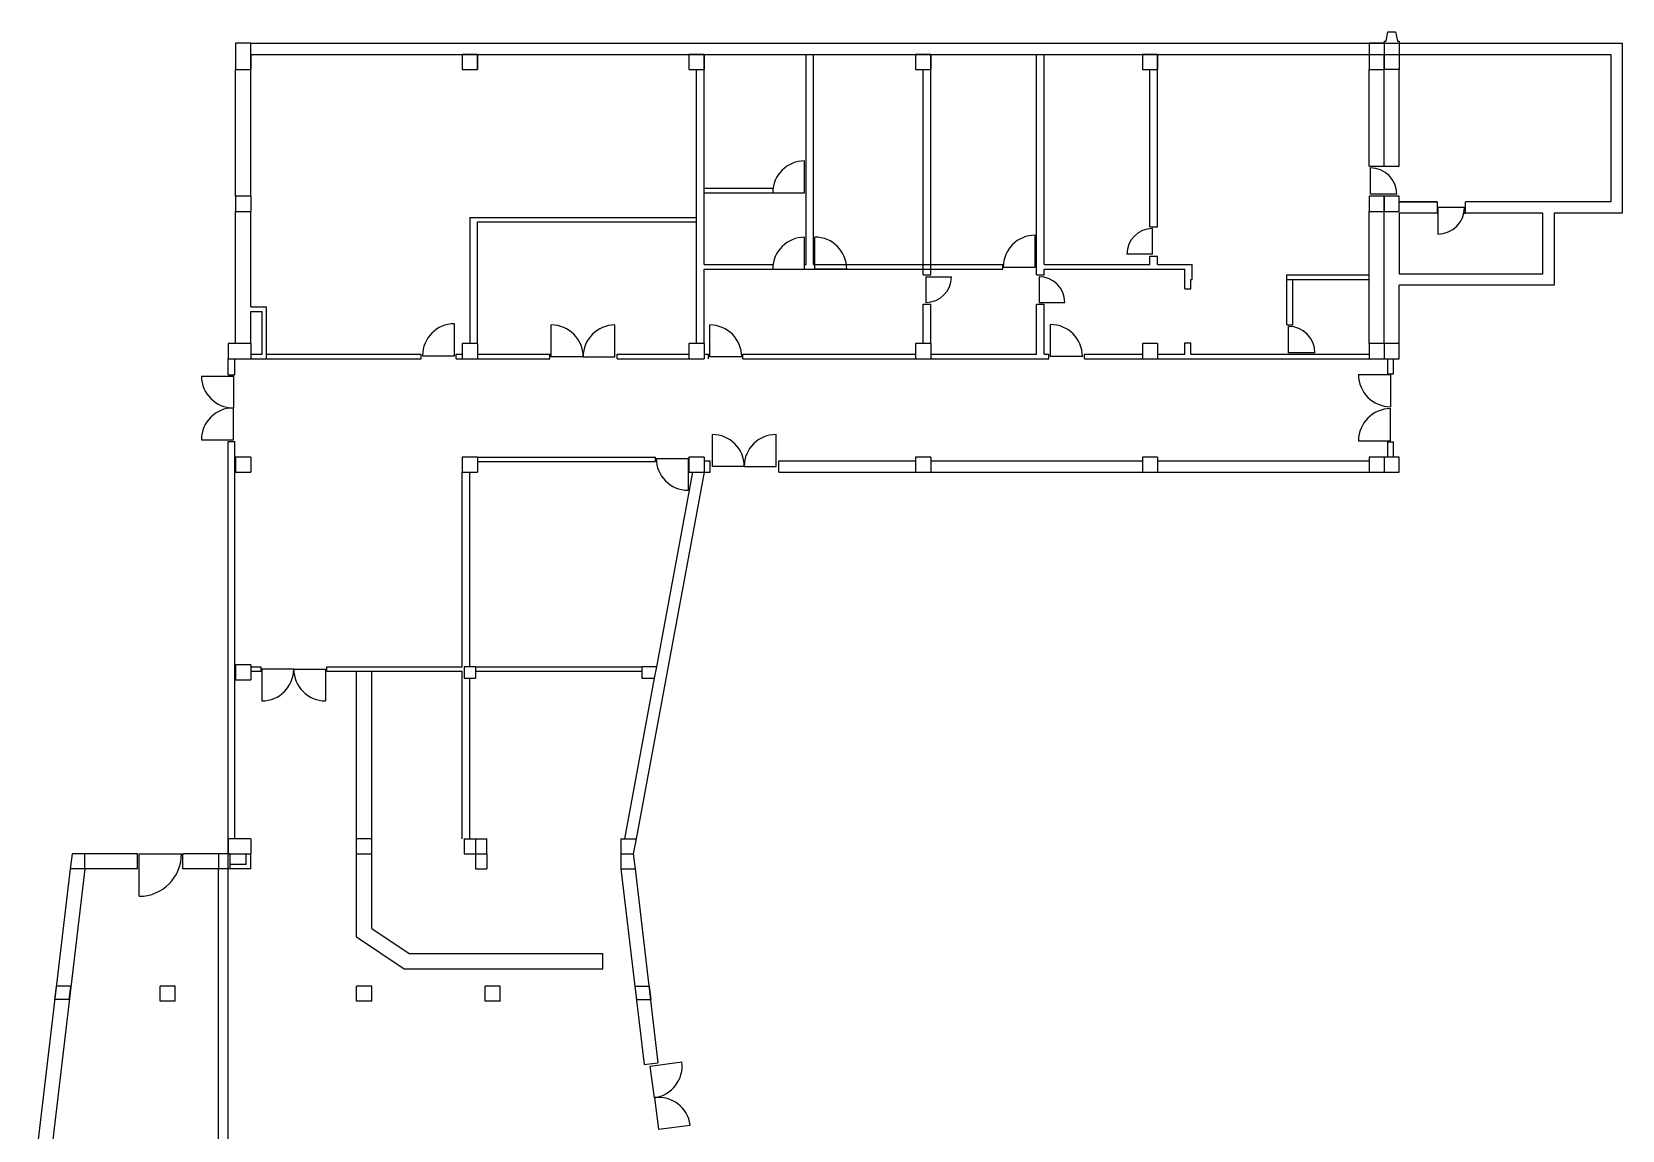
# Model space of a CAD drawing. Header units: millimetres. Extents: x 88 to 97873, y 32 to 55088.
# Drawn here: x 2134 to 44227, y 26027 to 55088 of the extents above; entities that cross this region are included whole.
import ezdxf

# ---------------------------------------------------------------- set-up
doc = ezdxf.new("R2010")
doc.units = ezdxf.units.MM
doc.header["$LTSCALE"] = 0.3
doc.layers.add('Ligação exterior', color=171, linetype='Continuous')
doc.layers.add('Planta', color=7, linetype='Continuous')

# ---------------------------------------------------------------- blocks, each defined once
blk = doc.blocks.new('piso 0')
at = {"layer": 'Planta', "color": 7, "linetype": 'Continuous'}
for p, q in [((7927, 54788), (7527, 54788)), ((7527, 54788), (7527, 54088)), ((7927, 54088), (7927, 54788)), ((7927, 54788), (37527, 54788)), ((37927, 54788), (37527, 54788)), ((37527, 54788), (37527, 54088)), ((37527, 54788), (38327, 54788)), ((37927, 54838), (37977, 54838)), ((37927, 54838), (37927, 54088)), ((37977, 54838), (38027, 55088)), ((38027, 55088), (38227, 55088)), ((38227, 55088), (38277, 54838)), ((38277, 54838), (38327, 54838)), ((38327, 54838), (38327, 54088)), ((38327, 54788), (43927, 54788)), ((43927, 54788), (44227, 54788)), ((44227, 54788), (44227, 50288)), ((7927, 54488), (7927, 54088)), ((7927, 54488), (37527, 54488)), ((13927, 54488), (13527, 54488)), ((13527, 54488), (13527, 54088)), ((13927, 54488), (13927, 54088)), ((13927, 54088), (13927, 54488)), ((19927, 54488), (19527, 54488)), ((19527, 54488), (19527, 54088)), ((19927, 54488), (19927, 54088)), ((19927, 54088), (19927, 54488)), ((22627, 48928), (22627, 54488)), ((22827, 48928), (22827, 54488)), ((25927, 54488), (25527, 54488)), ((25527, 54488), (25527, 54088)), ((25927, 54488), (25927, 54088)), ((25927, 54088), (25927, 54488)), ((28727, 48658), (28727, 54488)), ((28927, 48928), (28927, 54488)), ((31927, 54488), (31527, 54488)), ((31527, 54488), (31527, 54088)), ((31927, 54488), (31927, 54088)), ((31927, 54088), (31927, 54488)), ((37527, 54488), (43927, 54488)), ((37927, 54088), (37927, 54488)), ((43927, 54488), (43927, 50588)), ((7527, 54088), (7927, 54088)), ((7527, 50738), (7527, 54088)), ((7927, 50738), (7927, 54088)), ((13527, 54088), (13927, 54088)), ((19527, 54088), (19927, 54088)), ((19727, 47880), (19727, 54088)), ((19927, 48928), (19927, 54088)), ((25527, 54088), (25927, 54088)), ((25727, 48658), (25727, 54088)), ((25927, 48658), (25927, 54088)), ((31527, 54088), (31927, 54088)), ((31727, 49929), (31727, 54088)), ((31927, 49929), (31927, 54088)), ((37527, 54088), (37927, 54088)), ((37527, 51532), (37527, 54088)), ((37927, 51532), (37927, 54088)), ((38327, 54088), (37927, 54088)), ((38327, 51532), (38327, 54088)), ((22588, 50831), (22588, 51673)), ((37527, 51532), (38327, 51532)), ((37561, 50788), (37561, 51489)), ((19927, 50948), (21745, 50948)), ((21745, 50948), (21745, 50828)), ((7927, 50738), (7527, 50738)), ((7527, 50738), (7527, 50338)), ((7927, 50738), (7927, 50338)), ((19927, 50828), (21745, 50831)), ((19927, 48928), (19927, 50828)), ((21745, 50831), (22588, 50831)), ((37927, 50738), (37527, 50738)), ((37527, 50738), (37527, 50338)), ((38262, 50788), (37561, 50788)), ((38327, 50738), (37927, 50738)), ((37927, 50738), (37927, 50338)), ((37927, 50338), (37927, 50738)), ((38327, 50338), (38327, 50738)), ((39327, 50588), (38327, 50588)), ((38327, 50588), (39327, 50588)), ((39327, 50588), (39327, 50288)), ((43927, 50588), (40077, 50588)), ((40077, 50288), (40077, 50588)), ((7527, 46838), (7527, 50338)), ((7527, 50338), (7927, 50338)), ((7927, 47808), (7927, 50338)), ((13727, 50178), (13727, 46838)), ((13727, 50178), (19727, 50178)), ((37527, 50338), (37927, 50338)), ((37527, 46838), (37527, 50338)), ((37927, 46838), (37927, 50338)), ((37927, 50338), (38327, 50338)), ((39351, 50288), (38327, 50288)), ((38327, 50288), (38327, 48688)), ((39327, 50288), (39351, 50288)), ((40052, 50438), (39351, 50438)), ((39351, 50438), (39351, 49736)), ((42127, 50288), (40036, 50288)), ((40036, 50288), (40077, 50288)), ((42127, 48688), (42127, 50288)), ((44227, 50288), (42427, 50288)), ((42427, 50288), (42427, 48388)), ((13927, 50058), (19727, 50058)), ((13927, 48808), (13927, 50058)), ((28688, 48864), (28688, 49707)), ((31727, 49929), (31927, 49929)), ((31795, 49203), (31795, 49881)), ((22588, 48811), (22588, 49653)), ((22860, 48812), (22860, 49655)), ((19927, 48928), (21745, 48928)), ((21745, 48928), (21745, 48808)), ((22588, 48928), (22627, 48928)), ((22827, 48928), (27837, 48928)), ((27837, 48808), (27837, 48928)), ((27845, 48864), (28688, 48864)), ((28927, 48928), (31727, 48928)), ((31795, 49203), (31116, 49203)), ((31727, 48928), (31727, 49150)), ((31727, 49150), (31927, 49150)), ((31927, 48928), (31927, 49150)), ((31927, 48928), (32847, 48928)), ((32847, 48538), (32847, 48928)), ((13927, 47880), (13927, 48808)), ((19927, 48808), (27837, 48808)), ((19927, 47880), (19927, 48808)), ((21745, 48811), (22588, 48811)), ((23702, 48812), (22860, 48812)), ((25727, 48658), (25927, 48658)), ((25795, 48605), (25795, 47927)), ((25795, 48605), (26474, 48605)), ((28727, 48658), (28927, 48658)), ((28795, 48605), (28795, 47927)), ((28927, 48658), (28927, 48808)), ((28927, 48808), (32647, 48808)), ((32647, 48288), (32647, 48808)), ((32807, 48538), (32847, 48538)), ((32807, 48288), (32807, 48538)), ((35347, 47337), (35347, 48658)), ((35347, 48658), (37527, 48658)), ((35347, 48538), (37527, 48538)), ((35507, 47337), (35507, 48538)), ((38327, 48688), (42127, 48688)), ((32647, 48288), (32807, 48288)), ((38327, 46838), (38327, 48388)), ((42427, 48388), (38327, 48388)), ((7927, 47808), (8347, 47808)), ((7927, 46838), (7927, 47688)), ((7927, 47688), (8227, 47688)), ((8227, 46558), (8227, 47688)), ((8347, 46438), (8347, 47808)), ((13927, 46838), (13927, 47880)), ((19727, 46838), (19727, 47880)), ((19927, 46838), (19927, 47880)), ((25727, 46838), (25727, 47880)), ((25727, 47880), (25927, 47880)), ((25927, 46838), (25927, 47880)), ((28727, 46558), (28727, 47880)), ((28727, 47880), (28927, 47880)), ((28795, 47927), (29474, 47927)), ((28927, 46558), (28927, 47880)), ((13319, 46519), (13319, 47362)), ((15884, 46488), (15884, 47331)), ((17569, 46488), (17569, 47331)), ((20079, 46488), (20079, 47331)), ((29097, 46500), (29097, 47343)), ((35347, 47337), (35507, 47337)), ((35393, 46592), (35393, 47294)), ((7927, 46838), (7327, 46838)), ((7327, 46838), (7327, 46438)), ((7927, 46838), (7927, 46438)), ((13927, 46838), (13527, 46838)), ((13527, 46838), (13527, 46438)), ((13927, 46838), (13927, 46438)), ((19927, 46838), (19527, 46838)), ((19527, 46838), (19527, 46438)), ((19927, 46838), (19927, 46438)), ((25927, 46838), (25527, 46838)), ((25527, 46838), (25527, 46438)), ((25927, 46838), (25927, 46438)), ((31927, 46838), (31527, 46838)), ((31527, 46838), (31527, 46438)), ((31927, 46838), (31927, 46438)), ((32647, 46558), (32647, 46858)), ((32647, 46858), (32807, 46858)), ((32807, 46558), (32807, 46858)), ((37527, 46838), (37527, 46438)), ((37927, 46838), (37527, 46838)), ((37927, 46838), (37927, 46438)), ((38327, 46838), (37927, 46838)), ((38327, 46438), (38327, 46838)), ((7327, 46438), (7927, 46438)), ((7327, 46008), (7327, 46438)), ((7507, 46008), (7507, 46438)), ((7927, 46558), (8227, 46558)), ((7927, 46438), (8347, 46438)), ((8347, 46558), (12435, 46558)), ((8347, 46438), (12435, 46438)), ((12435, 46438), (12435, 46558)), ((12477, 46519), (13319, 46519)), ((13366, 46438), (13366, 46558)), ((13366, 46558), (13527, 46558)), ((13366, 46438), (15846, 46438)), ((13527, 46438), (13927, 46438)), ((13927, 46558), (15846, 46558)), ((15846, 46438), (15846, 46558)), ((16727, 46488), (15884, 46488)), ((16727, 46488), (17569, 46488)), ((17623, 46438), (17623, 46558)), ((17623, 46558), (19527, 46558)), ((17623, 46438), (19527, 46438)), ((19527, 46438), (19927, 46438)), ((19927, 46558), (20042, 46558)), ((20042, 46438), (20042, 46558)), ((20922, 46488), (20079, 46488)), ((20954, 46438), (20954, 46558)), ((20954, 46558), (25527, 46558)), ((20954, 46438), (25527, 46438)), ((25527, 46438), (25927, 46438)), ((25927, 46558), (28727, 46558)), ((25927, 46438), (29051, 46438)), ((28927, 46558), (29051, 46558)), ((29051, 46438), (29051, 46558)), ((29940, 46500), (29097, 46500)), ((29996, 46438), (29996, 46558)), ((29996, 46558), (31527, 46558)), ((29996, 46438), (31527, 46438)), ((31527, 46438), (31927, 46438)), ((31927, 46558), (32647, 46558)), ((31927, 46438), (37527, 46438)), ((32807, 46558), (37527, 46558)), ((36095, 46592), (35393, 46592)), ((37527, 46438), (37927, 46438)), ((37927, 46438), (38327, 46438)), ((38027, 46038), (38027, 46438)), ((38177, 46038), (38177, 46438)), ((6625, 45980), (7468, 45980)), ((7327, 46008), (7507, 46008)), ((7468, 45980), (7468, 45138)), ((37247, 46017), (38097, 46017)), ((38027, 46038), (38177, 46038)), ((38097, 46017), (38097, 45167)), ((7468, 44295), (7468, 45138)), ((38097, 44267), (38097, 45117)), ((6625, 44295), (7468, 44295)), ((7327, 23938), (7327, 44252)), ((7327, 44252), (7507, 44252)), ((7507, 33738), (7507, 44252)), ((20147, 43590), (20147, 44432)), ((21832, 43590), (21832, 44432)), ((37247, 44267), (38097, 44267)), ((38027, 43838), (38027, 44238)), ((38027, 44238), (38177, 44238)), ((38177, 43838), (38177, 44238)), ((7927, 43838), (7527, 43838)), ((7527, 43838), (7527, 43438)), ((7927, 43838), (7927, 43438)), ((13927, 43838), (13527, 43838)), ((13527, 43838), (13527, 43438)), ((13927, 43838), (13927, 43438)), ((13927, 43838), (18642, 43838)), ((18642, 43718), (18642, 43838)), ((18661, 43802), (19503, 43802)), ((19503, 43802), (19503, 42959)), ((19927, 43838), (19527, 43838)), ((19527, 43838), (19527, 43438)), ((19927, 43838), (19927, 43438)), ((25927, 43838), (25527, 43838)), ((25527, 43838), (25527, 43438)), ((25927, 43838), (25927, 43438)), ((31927, 43838), (31527, 43838)), ((31527, 43838), (31527, 43438)), ((31927, 43838), (31927, 43438)), ((37527, 43838), (37527, 43438)), ((37927, 43838), (37527, 43838)), ((38327, 43838), (37927, 43838)), ((37927, 43838), (37927, 43438)), ((38327, 43438), (38327, 43838)), ((7527, 43438), (7927, 43438)), ((13527, 43438), (13927, 43438)), ((13527, 38288), (13527, 43438)), ((13727, 38288), (13727, 43438)), ((13927, 43718), (18642, 43718)), ((19927, 43438), (18127, 33738)), ((19621, 43438), (18666, 38288)), ((19527, 43438), (19927, 43438)), ((19927, 43738), (20085, 43738)), ((19927, 43438), (20085, 43438)), ((19927, 43438), (20085, 43438)), ((20085, 43438), (20085, 43738)), ((20989, 43590), (20147, 43590)), ((20989, 43590), (21832, 43590)), ((21907, 43438), (21907, 43738)), ((21907, 43738), (25527, 43738)), ((21907, 43438), (25527, 43438)), ((21907, 43438), (25527, 43438)), ((25527, 43438), (25927, 43438)), ((25927, 43738), (31527, 43738)), ((25927, 43438), (31527, 43438)), ((31527, 43438), (31927, 43438)), ((31927, 43738), (37527, 43738)), ((31927, 43438), (37527, 43438)), ((37527, 43438), (37927, 43438)), ((37927, 43438), (38327, 43438)), ((7527, 38338), (7527, 37938)), ((7927, 38338), (7527, 38338)), ((7927, 38338), (7927, 37938)), ((7527, 37938), (7927, 37938)), ((7927, 38288), (8207, 38288)), ((7927, 38168), (8207, 38168)), ((8207, 38168), (8207, 38288)), ((9066, 38229), (8224, 38229)), ((8224, 38229), (8224, 37386)), ((9066, 38229), (9909, 38229)), ((9909, 38229), (9909, 37386)), ((9942, 38168), (9942, 38288)), ((9942, 38288), (13527, 38288)), ((9942, 38168), (13527, 38168)), ((10732, 31142), (10732, 38168)), ((11132, 31364), (11132, 38168)), ((13527, 33738), (13527, 38168)), ((13877, 38288), (13577, 38288)), ((13577, 38288), (13577, 37988)), ((13577, 37988), (13877, 37988)), ((13727, 33738), (13727, 37988)), ((13877, 38288), (13877, 37988)), ((13877, 38288), (18277, 38288)), ((13877, 38168), (18277, 38168)), ((18610, 37988), (17821, 33738)), ((18277, 38288), (18277, 37988)), ((18666, 38288), (18277, 38288)), ((18277, 37988), (18610, 37988)), ((18666, 38288), (18610, 37988)), ((7327, 33738), (7327, 33338)), ((7927, 33738), (7327, 33738)), ((7927, 33738), (7927, 33338)), ((11132, 33738), (10732, 33738)), ((10732, 33338), (10732, 33738)), ((11132, 33338), (11132, 33738)), ((13577, 33738), (13877, 33738)), ((13577, 33738), (13577, 33338)), ((13877, 33738), (14177, 33738)), ((13877, 33738), (13877, 33338)), ((14177, 33338), (14177, 33738)), ((17727, 33738), (17727, 32938)), ((17727, 33738), (18127, 33738)), ((18127, 33738), (18052, 33338)), ((3201, 33338), (3153, 32938)), ((3527, 33338), (3201, 33338)), ((3527, 33338), (3527, 32938)), ((4934, 33338), (3527, 33338)), ((4934, 32938), (4934, 33338)), ((4972, 32217), (4972, 33341)), ((4972, 33341), (6097, 33341)), ((7327, 33338), (6127, 33338)), ((6127, 32938), (6127, 33338)), ((7077, 33338), (7077, 32938)), ((7377, 33338), (7077, 33338)), ((7327, 33338), (7927, 33338)), ((7377, 33338), (7377, 32938)), ((7807, 33058), (7807, 33338)), ((7927, 32938), (7927, 33338)), ((10732, 33338), (11132, 33338)), ((13577, 33338), (13877, 33338)), ((13877, 33338), (14177, 33338)), ((13877, 33338), (13877, 32938)), ((14177, 33338), (14177, 32938)), ((17727, 33338), (18052, 33338)), ((18052, 33338), (18100, 32938)), ((3153, 32938), (2134, 24338)), ((3537, 32938), (2518, 24338)), ((3527, 32938), (3153, 32938)), ((4934, 32938), (3527, 32938)), ((7077, 32938), (6127, 32938)), ((7377, 32938), (7077, 32938)), ((7077, 24118), (7077, 32938)), ((7807, 33058), (7377, 33058)), ((7927, 32938), (7377, 32938)), ((13877, 32938), (14177, 32938)), ((17727, 32938), (18100, 32938)), ((17727, 32938), (18340, 27763)), ((18100, 32938), (18707, 27811)), ((11132, 31364), (12124, 30700)), ((10732, 31142), (11992, 30300)), ((12124, 30700), (17251, 30700)), ((17251, 30300), (17251, 30700)), ((11992, 30300), (17251, 30300)), ((2776, 29838), (2734, 29488)), ((3118, 29488), (2734, 29488)), ((3159, 29838), (2776, 29838)), ((3159, 29838), (3118, 29488)), ((5527, 29438), (5527, 29838)), ((5927, 29838), (5527, 29838)), ((5927, 29438), (5927, 29838)), ((10932, 29838), (10732, 29838)), ((10732, 29438), (10732, 29838)), ((11132, 29838), (10732, 29838)), ((11132, 29438), (11132, 29838)), ((14532, 29838), (14132, 29838)), ((14132, 29438), (14132, 29838)), ((14532, 29438), (14532, 29838)), ((18094, 29838), (18135, 29488)), ((18094, 29838), (18478, 29838)), ((18135, 29488), (18519, 29488)), ((18478, 29838), (18519, 29488)), ((5927, 29438), (5527, 29438)), ((11132, 29438), (10732, 29438)), ((14537, 29438), (14132, 29438)), ((14532, 29438), (14132, 29438)), ((18340, 27763), (18707, 27811)), ((18503, 27723), (19339, 27832)), ((18613, 26887), (18503, 27723)), ((18613, 26887), (18723, 26052)), ((18723, 26052), (19558, 26161))]:
    blk.add_line(p, q, dxfattribs=at)
for centre, radius, start, end in [((22588, 50831), 843, 90.0002, 179.9999), ((37561, 50788), 701, 359.9999, 89.9997), ((39351, 50438), 701, 270.0003, 0.0001), ((28688, 48864), 843, 90.0002, 179.9999), ((31795, 49203), 679, 90.0004, 180.0002), ((22588, 48811), 843, 90.0002, 179.9999), ((22860, 48812), 843, 359.9999, 89.9997), ((25795, 48605), 679, 270, 359.9998), ((28795, 47927), 679, 0.0002, 90), ((13319, 46519), 843, 90.0002, 179.9999), ((15884, 46488), 843, 359.9997, 89.9995), ((17569, 46488), 843, 90, 179.9998), ((20079, 46488), 843, 359.9999, 89.9997), ((29097, 46500), 843, 359.9999, 89.9997), ((35393, 46592), 701, 359.9999, 89.9997), ((7468, 45980), 843, 180, 269.9998), ((38097, 46017), 850, 180, 269.9998), ((7468, 44295), 843, 90.0002, 180), ((38097, 44267), 850, 90.0002, 180), ((20147, 43590), 843, 359.9997, 89.9995), ((21832, 43590), 843, 90, 179.9998), ((19503, 43802), 843, 179.9999, 269.9997), ((8224, 38229), 843, 270.0002, 0), ((9909, 38229), 843, 179.9999, 269.9997), ((4972, 33341), 1125, 270, 359.9998), ((18503, 27723), 843, 277.4743, 7.4741), ((18723, 26052), 843, 7.4746, 97.4743)]:
    blk.add_arc(centre, radius, start, end, dxfattribs=at)

msp = doc.modelspace()

# ---------------------------------------------------------------- block references
at = {"layer": 'Ligação exterior', "color": 30}
msp.add_blockref('piso 0', (0, 0), dxfattribs=at)

doc.saveas('drawing.dxf')
